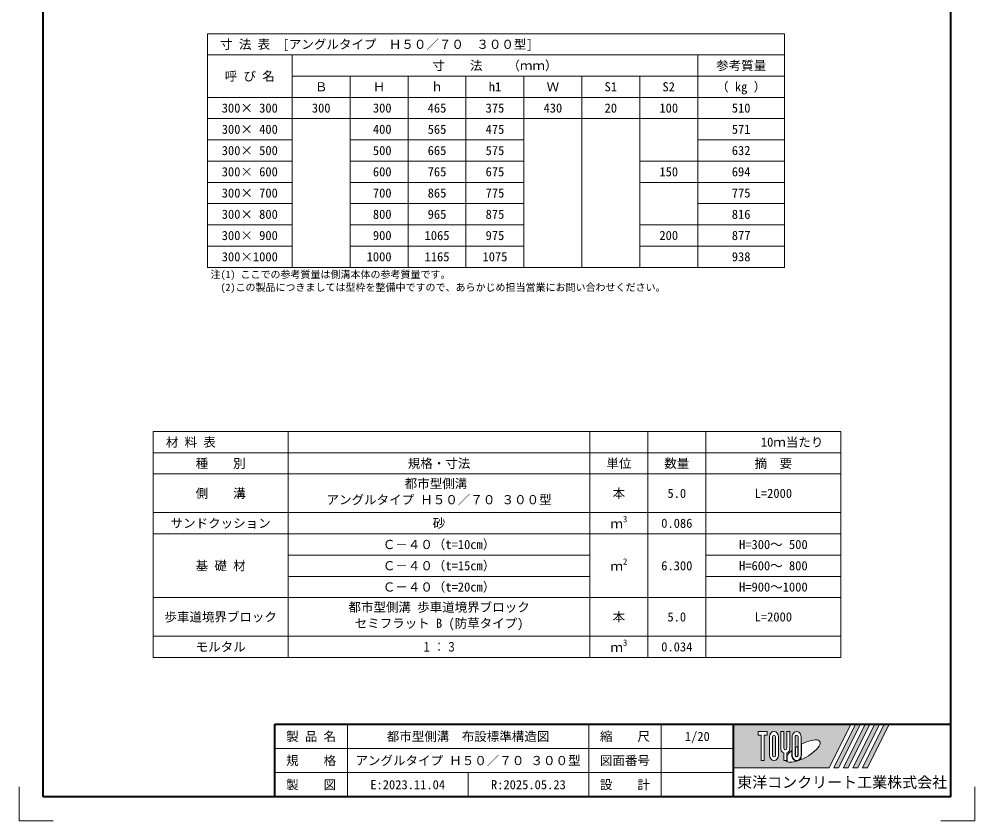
# Model space of a CAD drawing. Units: millimetres at full size; details may follow other scales. Extents: x 87158 to 122251, y -125707 to -112261.
# Drawn here: x 87158 to 91118, y -118288 to -114967 of the extents above; entities that cross this region are included whole.
import ezdxf
from ezdxf.enums import TextEntityAlignment as Align

# ---------------------------------------------------------------- set-up
doc = ezdxf.new("R2010")
doc.units = ezdxf.units.MM
doc.header["$LTSCALE"] = 30
for name, color, linetype, lineweight in [('Defpoints_3', 8, 'Continuous', 0), ('図枠', 7, 'Continuous', 5), ('寸法・材料表', 7, 'Continuous', 13)]:
    doc.layers.add(name, color=color, linetype=linetype, lineweight=lineweight)
doc.styles.add('ＭＳ ゴシック', font='')
doc.styles.add('ＭＳ Ｐゴシック', font='')
doc.styles.get('ＭＳ ゴシック').set_extended_font_data('MS Gothic')
doc.styles.get('ＭＳ Ｐゴシック').set_extended_font_data('MS PGothic')

msp = doc.modelspace()

# ---------------------------------------------------------------- hatches: boundary and pattern name
at = {"layer": '図枠'}
h = msp.add_hatch(color=256, dxfattribs=at)
h.paths.add_polyline_path([(90117.6, -117888.12), (90117.6, -118068.12), (90513.6, -118068.12), (90603.6, -117888.12)])
edge = h.paths.add_edge_path(flags=16)
edge.add_ellipse((90405.12, -117998.93), major_axis=(70.52378, 39.47493), ratio=0.34714733547206955, start_angle=-144.3112160097977, end_angle=72.18990336618839, ccw=False)
edge.add_ellipse((90379.01, -118015.97), major_axis=(-0, 24), ratio=0.8463541666666666, start_angle=-160.70345628558343, end_angle=-90.00000000003429)
edge.add_line((90399.32, -118015.97), (90399.32, -117970.22))
edge = h.paths.add_edge_path(flags=16)
edge.add_ellipse((90379.01, -117940.28), major_axis=(-0, 22.15385), ratio=0.8463541725441261, start_angle=-90.00000000003786, end_angle=89.99999999996243, ccw=False)
edge.add_line((90397.76, -117940.28), (90397.76, -118015.97))
edge.add_ellipse((90379.01, -118015.97), major_axis=(-0, 22.15385), ratio=0.8463541725441261, start_angle=90, end_angle=-90, ccw=False)
edge.add_line((90360.26, -118015.97), (90360.26, -117940.28))
edge = h.paths.add_edge_path(flags=16)
edge.add_line((90385.26, -117940.28), (90385.26, -118015.97))
edge.add_ellipse((90379.01, -118015.97), major_axis=(-0, 7.38462), ratio=0.8463542107476151, start_angle=90, end_angle=-90, ccw=False)
edge.add_line((90372.76, -118015.97), (90372.76, -117940.28))
edge.add_ellipse((90379.01, -117940.28), major_axis=(-0, 7.38462), ratio=0.8463542107476151, start_angle=-90.00000000011352, end_angle=89.999999999887, ccw=False)
edge = h.paths.add_edge_path(flags=16)
edge.add_line((90383.69, -117978.96), (90383.69, -118015.97))
edge.add_ellipse((90379.01, -118015.97), major_axis=(0, 5.53846), ratio=0.8463540961371586, start_angle=90.00000000015052, end_angle=-89.99999999984993, ccw=False)
edge.add_line((90374.32, -118015.97), (90374.32, -117985.02))
edge.add_ellipse((90405.12, -117998.93), major_axis=(70.52378, 39.47493), ratio=0.3471473354720695, start_angle=107.79174171422798, end_angle=126.47131871370067, ccw=False)
edge = h.paths.add_edge_path(flags=16)
edge.add_line((90350.88, -117918.12), (90350.88, -117985.97))
edge.add_ellipse((90332.13, -117985.97), major_axis=(0, 22.15385), ratio=0.8463541725441261, start_angle=-163.34116638240334, end_angle=-89.99999999996226, ccw=False)
edge.add_line((90338.38, -118006.86), (90338.38, -118038.12))
edge.add_line((90338.38, -118038.12), (90325.88, -118038.12))
edge.add_line((90325.88, -118038.12), (90325.88, -118006.86))
edge.add_ellipse((90332.13, -117985.97), major_axis=(-0, 22.15385), ratio=0.8463541725441261, start_angle=89.99999999996243, end_angle=163.34116638240332, ccw=False)
edge.add_line((90313.38, -117985.97), (90313.38, -117918.12))
edge.add_line((90313.38, -117918.12), (90325.88, -117918.12))
edge.add_line((90325.88, -117918.12), (90325.88, -117985.97))
edge.add_ellipse((90332.13, -117985.97), major_axis=(-0, 7.38462), ratio=0.8463542107476151, start_angle=89.99999999999999, end_angle=-90.00000000000001)
edge.add_line((90338.38, -117985.97), (90338.38, -117918.12))
edge.add_line((90338.38, -117918.12), (90350.88, -117918.12))
edge = h.paths.add_edge_path(flags=16)
edge.add_line((90358.69, -117996.86), (90358.69, -118015.97))
edge.add_ellipse((90379.01, -118015.97), major_axis=(-0, 24), ratio=0.8463541666666666, start_angle=89.99999999999999, end_angle=-171.5442700514831)
edge.add_ellipse((90405.12, -117998.93), major_axis=(70.52378, 39.47493), ratio=0.34714733547206955, start_angle=-178.64953572470927, end_angle=-148.2924421302228, ccw=False)
edge.add_line((90335.69, -118039.97), (90339.94, -118039.97))
edge.add_line((90339.94, -118039.97), (90339.94, -118016.57))
edge.add_ellipse((90405.12, -117998.93), major_axis=(70.52378, 39.47493), ratio=0.3471473354720695, start_angle=148.21912047118397, end_angle=165.90812170313026, ccw=False)
edge = h.paths.add_edge_path(flags=16)
edge.add_ellipse((90285.26, -117940.28), major_axis=(-0, 22.15385), ratio=0.8463541725441261, start_angle=-90, end_angle=90, ccw=False)
edge.add_line((90304.01, -117940.28), (90304.01, -118015.97))
edge.add_ellipse((90285.26, -118015.97), major_axis=(-0, 22.15385), ratio=0.8463541725441261, start_angle=89.99999999996243, end_angle=-90.00000000003786, ccw=False)
edge.add_line((90266.51, -118015.97), (90266.51, -117940.28))
edge = h.paths.add_edge_path(flags=16)
edge.add_line((90291.51, -117940.28), (90291.51, -118015.97))
edge.add_ellipse((90285.26, -118015.97), major_axis=(-0, 7.38462), ratio=0.8463542107476151, start_angle=90, end_angle=-90, ccw=False)
edge.add_line((90279.01, -118015.97), (90279.01, -117940.28))
edge.add_ellipse((90285.26, -117940.28), major_axis=(-0, 7.38462), ratio=0.8463542107476151, start_angle=-90.00000000011352, end_angle=89.999999999887, ccw=False)
h.paths.add_polyline_path([(90257.13, -117918.12), (90257.13, -117932.89), (90244.63, -117932.89), (90244.63, -118038.12), (90232.13, -118038.12), (90232.13, -117932.89), (90219.63, -117932.89), (90219.63, -117918.12)], flags=16)
for points in [[(90533.4, -118068.12), (90553.2, -118068.12), (90643.2, -117888.12), (90623.4, -117888.12)], [(90682.8, -117888.12), (90663, -117888.12), (90573, -118068.12), (90592.8, -118068.12)], [(90722.4, -117888.12), (90702.6, -117888.12), (90612.6, -118068.12), (90632.4, -118068.12)], [(90762, -117888.12), (90742.2, -117888.12), (90652.2, -118068.12), (90672, -118068.12)]]:
    msp.add_hatch(color=256, dxfattribs=at).paths.add_polyline_path(points)

# ---------------------------------------------------------------- linework, layer by layer
at = {"layer": 'Defpoints_3'}
for p, q in [((87937.6, -115027.14), (90329.14, -115027.14)), ((87937.6, -115027.14), (87937.6, -115115.14)), ((90329.14, -115027.14), (90329.14, -115115.14)), ((89969.14, -115203.14), (90329.14, -115203.14)), ((88289.14, -115379.14), (88529.14, -115379.14)), ((89249.14, -115379.14), (89969.14, -115379.14)), ((89729.14, -115643.14), (89969.14, -115643.14)), ((89729.14, -115907.14), (89969.14, -115907.14)), ((87712.6, -116675.14), (90562.6, -116675.14)), ((87712.6, -116675.14), (87712.6, -116763.14)), ((88272.6, -116675.14), (88272.6, -116763.14)), ((89522.6, -116675.14), (89522.6, -116763.14)), ((89762.6, -116675.14), (89762.6, -116763.14)), ((90002.6, -116675.14), (90002.6, -116763.14)), ((90562.6, -116675.14), (90562.6, -116763.14))]:
    msp.add_line(p, q, dxfattribs=at)
at = {"layer": 'Defpoints_3', "color": 1, "lineweight": 13}
for p, q in [((87157.6, -118146.7), (87157.6, -118288.12)), ((91117.6, -118146.7), (91117.6, -118288.12)), ((87157.6, -118288.12), (87299.02, -118288.12)), ((91117.6, -118288.12), (90976.18, -118288.12))]:
    msp.add_line(p, q, dxfattribs=at)
at = {"layer": '図枠', "lineweight": 40}
for p, q in [((87257.6, -118188.12), (87257.6, -112688.12)), ((91017.6, -118188.12), (91017.6, -112688.12)), ((88217.6, -117888.12), (91017.6, -117888.12)), ((88217.6, -118188.12), (88217.6, -117888.12)), ((90117.6, -118188.12), (90117.6, -117888.12)), ((91017.6, -118188.12), (87257.6, -118188.12))]:
    msp.add_line(p, q, dxfattribs=at)
at = {"layer": '図枠', "lineweight": 13}
for p, q in [((88517.6, -118188.12), (88517.6, -117888.12)), ((89517.6, -118188.12), (89517.6, -117888.12)), ((89817.6, -118188.12), (89817.6, -117888.12)), ((88217.6, -117988.12), (90117.6, -117988.12)), ((88217.6, -118088.12), (90117.6, -118088.12)), ((89017.6, -118188.12), (89017.6, -118088.12))]:
    msp.add_line(p, q, dxfattribs=at)
at = {"layer": '図枠'}
for p, q in [((90117.6, -117888.12), (90603.6, -117888.12)), ((90603.6, -117888.12), (90513.6, -118068.12)), ((90623.4, -117888.12), (90533.4, -118068.12)), ((90643.2, -117888.12), (90553.2, -118068.12)), ((90663, -117888.12), (90573, -118068.12)), ((90682.8, -117888.12), (90592.8, -118068.12)), ((90702.6, -117888.12), (90612.6, -118068.12)), ((90623.4, -117888.12), (90643.2, -117888.12)), ((90722.4, -117888.12), (90632.4, -118068.12)), ((90742.2, -117888.12), (90652.2, -118068.12)), ((90663, -117888.12), (90682.8, -117888.12)), ((90762, -117888.12), (90672, -118068.12)), ((90702.6, -117888.12), (90722.4, -117888.12)), ((90742.2, -117888.12), (90762, -117888.12)), ((90219.63, -117918.12), (90219.63, -117932.89)), ((90219.63, -117918.12), (90257.13, -117918.12)), ((90257.13, -117918.12), (90257.13, -117932.89)), ((90313.38, -117918.12), (90325.88, -117918.12)), ((90313.38, -117985.97), (90313.38, -117918.12)), ((90325.88, -117918.12), (90325.88, -117985.97)), ((90338.38, -117918.12), (90350.88, -117918.12)), ((90338.38, -117985.97), (90338.38, -117918.12)), ((90350.88, -117918.12), (90350.88, -117985.97)), ((90232.13, -117932.89), (90219.63, -117932.89)), ((90232.13, -117932.89), (90232.13, -118038.12)), ((90244.63, -117932.89), (90244.63, -118038.12)), ((90257.13, -117932.89), (90244.63, -117932.89)), ((90266.51, -117940.28), (90266.51, -118015.97)), ((90279.01, -118015.97), (90279.01, -117940.28)), ((90291.51, -117940.28), (90291.51, -118015.97)), ((90304.01, -118015.97), (90304.01, -117940.28)), ((90360.26, -117940.28), (90360.26, -118015.97)), ((90372.76, -118015.97), (90372.76, -117940.28)), ((90385.26, -117940.28), (90385.26, -118015.97)), ((90397.76, -118015.97), (90397.76, -117940.28)), ((90325.88, -118006.86), (90325.88, -118038.12)), ((90338.38, -118006.86), (90338.38, -118038.12)), ((90358.69, -117996.86), (90358.69, -118015.97)), ((90374.32, -118015.97), (90374.32, -117985.02)), ((90383.69, -117978.96), (90383.69, -118015.97)), ((90399.32, -118015.97), (90399.32, -117970.22)), ((90244.63, -118038.12), (90232.13, -118038.12)), ((90338.38, -118038.12), (90325.88, -118038.12)), ((90335.69, -118039.97), (90339.94, -118039.97)), ((90339.94, -118016.57), (90339.94, -118039.97)), ((90117.6, -118068.12), (90513.6, -118068.12)), ((90533.4, -118068.12), (90553.2, -118068.12)), ((90573, -118068.12), (90592.8, -118068.12)), ((90612.6, -118068.12), (90632.4, -118068.12)), ((90652.2, -118068.12), (90672, -118068.12))]:
    msp.add_line(p, q, dxfattribs=at)
for centre, major_axis, ratio, start_param, end_param in [((90285.26, -117940.28), (-0, 22.15385), 0.846354, 4.71238898038469, 7.853981633974483), ((90379.01, -117940.28), (-0, 22.15385), 0.846354, 4.712388980384131, 7.853981633973928), ((90285.26, -117940.28), (-0, 7.38462), 0.846354, 4.712388980383013, 7.853981633972813), ((90379.01, -117940.28), (-0, 7.38462), 0.846354, 4.712388980383013, 7.853981633972813), ((90405.12, -117998.93), (70.52378, 39.47493), 0.347147, 4.262185332381764, 7.7429162813385854), ((90332.13, -117985.97), (-0, 22.15385), 0.846354, 1.5707963267943412, 2.8017557441351593), ((90332.13, -117985.97), (-0, 7.38462), 0.846354, 1.5707963267948963, 4.71238898038469), ((90332.13, -117985.97), (0, 22.15385), 0.846354, 3.4814295630444256, 4.7123889803852475), ((90405.12, -117998.93), (70.52378, 39.47493), 0.347147, 2.0815196641224314, 2.515512607316709), ((90405.12, -117998.93), (70.52378, 39.47493), 0.347147, 1.6817405097969969, 1.8219833196614286), ((90285.26, -118015.97), (-0, 22.15385), 0.846354, 1.5707963267943412, 4.712388980384131), ((90285.26, -118015.97), (-0, 7.38462), 0.846354, 1.5707963267948963, 4.71238898038469), ((90405.12, -117998.93), (70.52378, 39.47493), 0.347147, 3.209397509057236, 4.20044506328541), ((90379.01, -118015.97), (-0, 24), 0.846354, 1.5707963267948963, 3.315467866329019), ((90379.01, -118015.97), (-0, 22.15385), 0.846354, 1.5707963267948963, 4.71238898038469), ((90379.01, -118015.97), (-0, 7.38462), 0.846354, 1.5707963267948963, 4.71238898038469), ((90379.01, -118015.97), (0, 5.53846), 0.846354, 1.5707963267971206, 4.7123889803869075), ((90379.01, -118015.97), (-0, 24), 0.846354, 3.5338438000146084, 4.712388980384183)]:
    msp.add_ellipse(centre, major_axis=major_axis, ratio=ratio, start_param=start_param, end_param=end_param, dxfattribs=at)
at = {"layer": '寸法・材料表'}
for p, q in [((87937.6, -115115.14), (90329.14, -115115.14)), ((87937.6, -115115.14), (87937.6, -115995.14)), ((88289.14, -115115.14), (88289.14, -115995.14)), ((89969.14, -115115.14), (89969.14, -115995.14)), ((90329.14, -115115.14), (90329.14, -115995.14)), ((88289.14, -115203.14), (89969.14, -115203.14)), ((88529.14, -115203.14), (88529.14, -115995.14)), ((88769.14, -115203.14), (88769.14, -115995.14)), ((89009.14, -115203.14), (89009.14, -115995.14)), ((89249.14, -115203.14), (89249.14, -115995.14)), ((89489.14, -115203.14), (89489.14, -115995.14)), ((89729.14, -115203.14), (89729.14, -115995.14)), ((87937.6, -115291.14), (90329.14, -115291.14)), ((87937.6, -115379.14), (88289.14, -115379.14)), ((88529.14, -115379.14), (89249.14, -115379.14)), ((89969.14, -115379.14), (90329.14, -115379.14)), ((87937.6, -115467.14), (88289.14, -115467.14)), ((88529.14, -115467.14), (89249.14, -115467.14)), ((89969.14, -115467.14), (90329.14, -115467.14)), ((87937.6, -115555.14), (88289.14, -115555.14)), ((88529.14, -115555.14), (89249.14, -115555.14)), ((89729.14, -115555.14), (90329.14, -115555.14)), ((87937.6, -115643.14), (88289.14, -115643.14)), ((88529.14, -115643.14), (89249.14, -115643.14)), ((89969.14, -115643.14), (90329.14, -115643.14)), ((87937.6, -115731.14), (88289.14, -115731.14)), ((88529.14, -115731.14), (89249.14, -115731.14)), ((89969.14, -115731.14), (90329.14, -115731.14)), ((87937.6, -115819.14), (88289.14, -115819.14)), ((88529.14, -115819.14), (89249.14, -115819.14)), ((89729.14, -115819.14), (90329.14, -115819.14)), ((87937.6, -115907.14), (88289.14, -115907.14)), ((88529.14, -115907.14), (89249.14, -115907.14)), ((89969.14, -115907.14), (90329.14, -115907.14)), ((87937.6, -115995.14), (90329.14, -115995.14)), ((87712.6, -116763.14), (90562.6, -116763.14)), ((87712.6, -116763.14), (87712.6, -117611.14)), ((88272.6, -116763.14), (88272.6, -117611.14)), ((89522.6, -116763.14), (89522.6, -117611.14)), ((89762.6, -116763.14), (89762.6, -117611.14)), ((90002.6, -116763.14), (90002.6, -117611.14)), ((90562.6, -116763.14), (90562.6, -117611.14)), ((87712.6, -116851.14), (90562.6, -116851.14)), ((87712.6, -117011.14), (90562.6, -117011.14)), ((87712.6, -117099.14), (90562.6, -117099.14)), ((88272.6, -117187.14), (89522.6, -117187.14)), ((90002.6, -117187.14), (90562.6, -117187.14)), ((88272.6, -117275.14), (89522.6, -117275.14)), ((90002.6, -117275.14), (90562.6, -117275.14)), ((87712.6, -117363.14), (90562.6, -117363.14)), ((87712.6, -117523.14), (90562.6, -117523.14)), ((87712.6, -117611.14), (90562.6, -117611.14))]:
    msp.add_line(p, q, dxfattribs=at)

# ---------------------------------------------------------------- texts
at = {"layer": '図枠', "style": 'ＭＳ ゴシック'}
for s, height, p in [('製 品 名', 37.98, (88367.6, -117938.12)), ('都市型側溝\u3000布設標準構造図', 37.98, (89017.6, -117938.12)), ('縮\u3000\u3000尺', 37.98, (89667.6, -117938.12)), ('1/20', 37.98, (89967.6, -117938.12)), ('規\u3000\u3000格', 37.98, (88367.6, -118038.12)), ('アングルタイプ Ｈ５０／７０ ３００型', 37.98, (89017.6, -118038.12)), ('図面番号', 37.98, (89667.6, -118038.12)), ('製\u3000\u3000図', 37.98, (88367.6, -118138.12)), ('E:2023.11.04', 37.98, (88767.6, -118138.12)), ('R:2025.05.23', 37.98, (89267.6, -118138.12)), ('設\u3000\u3000計', 37.98, (89667.6, -118138.12)), ('東洋コンクリート工業株式会社', 45.57, (90567.6, -118128.12))]:
    msp.add_text(s, height=height, dxfattribs=at).set_placement(p, align=Align.MIDDLE_CENTER)
at = {"layer": '寸法・材料表', "style": 'ＭＳ ゴシック'}
for s, p in [('\u3000寸 法 表\u3000[アングルタイプ  Ｈ５０／７０  ３００型]', (87938.8, -115071.14)), ('\u3000材 料 表', (87713.8, -116719.14))]:
    msp.add_text(s, height=37.98, dxfattribs=at).set_placement(p, align=Align.MIDDLE_LEFT)
for s, p in [('寸\u3000  法\u3000  （ｍｍ）', (89129.14, -115159.14)), ('参考質量', (90149.14, -115159.14)), ('呼 び 名', (88113.37, -115203.14)), ('Ｂ', (88409.14, -115247.14)), ('Ｈ', (88649.14, -115247.14)), ('ｈ', (88889.14, -115247.14)), ('h1', (89129.14, -115247.14)), ('Ｗ', (89369.14, -115247.14)), ('S1', (89609.14, -115247.14)), ('S2', (89849.14, -115247.14)), ('（ kg ）', (90149.14, -115247.14)), ('300× 300', (88113.37, -115335.14)), ('300', (88409.14, -115335.14)), (' 300', (88649.14, -115335.14)), ('465', (88889.14, -115335.14)), ('375', (89129.14, -115335.14)), ('430', (89369.14, -115335.14)), ('20', (89609.14, -115335.14)), ('100', (89849.14, -115335.14)), ('510', (90149.14, -115335.14)), ('300× 400', (88113.37, -115423.14)), (' 400', (88649.14, -115423.14)), ('565', (88889.14, -115423.14)), ('475', (89129.14, -115423.14)), ('571', (90149.14, -115423.14)), ('300× 500', (88113.37, -115511.14)), (' 500', (88649.14, -115511.14)), ('665', (88889.14, -115511.14)), ('575', (89129.14, -115511.14)), ('632', (90149.14, -115511.14)), ('300× 600', (88113.37, -115599.14)), (' 600', (88649.14, -115599.14)), ('765', (88889.14, -115599.14)), ('675', (89129.14, -115599.14)), ('150', (89849.14, -115599.14)), ('694', (90149.14, -115599.14)), ('300× 700', (88113.37, -115687.14)), (' 700', (88649.14, -115687.14)), ('865', (88889.14, -115687.14)), ('775', (89129.14, -115687.14)), ('775', (90149.14, -115687.14)), ('300× 800', (88113.37, -115775.14)), (' 800', (88649.14, -115775.14)), ('965', (88889.14, -115775.14)), ('875', (89129.14, -115775.14)), ('816', (90149.14, -115775.14)), ('300× 900', (88113.37, -115863.14)), (' 900', (88649.14, -115863.14)), ('1065', (88889.14, -115863.14)), ('975', (89129.14, -115863.14)), ('200', (89849.14, -115863.14)), ('877', (90149.14, -115863.14)), ('300×1000', (88113.37, -115951.14)), ('1000', (88649.14, -115951.14)), ('1165', (88889.14, -115951.14)), ('1075', (89129.14, -115951.14)), ('938', (90149.14, -115951.14)), ('\u3000\u3000\u300010ｍ当たり', (90282.6, -116719.14)), ('種\u3000  別', (87992.6, -116807.14)), ('規格・寸法', (88897.6, -116807.14)), ('単位', (89642.6, -116807.14)), ('数量', (89882.6, -116807.14)), ('摘\u3000要', (90282.6, -116807.14)), ('側\u3000\u3000溝', (87992.6, -116931.14)), ('本', (89642.6, -116931.14)), ('5.0', (89882.6, -116931.14)), ('L=2000', (90282.6, -116931.14)), ('サンドクッション', (87992.6, -117055.14)), ('砂', (88897.6, -117055.14)), ('0.086', (89882.6, -117055.14)), ('Ｃ－４０（t=10cm）', (88897.6, -117143.14)), ('H=300～ 500', (90282.6, -117143.14)), ('基 礎 材', (87992.6, -117231.14)), ('Ｃ－４０（t=15cm）', (88897.6, -117231.14)), ('6.300', (89882.6, -117231.14)), ('H=600～ 800', (90282.6, -117231.14)), ('Ｃ－４０（t=20cm）', (88897.6, -117319.14)), ('H=900～1000', (90282.6, -117319.14)), ('歩車道境界ブロック', (87992.6, -117443.14)), ('本', (89642.6, -117443.14)), ('5.0', (89882.6, -117443.14)), ('L=2000', (90282.6, -117443.14)), ('モルタル', (87992.6, -117567.14)), ('0.034', (89882.6, -117567.14))]:
    msp.add_text(s, height=37.98, dxfattribs=at).set_placement(p, align=Align.MIDDLE_CENTER)
for s, height, p in [('注(1) ここでの参考質量は側溝本体の参考質量です。', 30.38, (87950.71, -116009.49)), ('\u3000(2)この製品につきましては型枠を整備中ですので、あらかじめ担当営業にお問い合わせください。', 30.38, (87950.71, -116062.82)), ('都市型側溝 ', 37.98, (88755.15, -116871.9)), ('アングルタイプ Ｈ５０／７０ ３００型', 37.98, (88431.4, -116938.57)), ('都市型側溝 歩車道境界ブロック', 37.98, (88522.05, -117383.9)), ('セミフラット B (防草タイプ)', 37.98, (88547.95, -117450.57))]:
    msp.add_text(s, height=height, dxfattribs=at).set_placement(p, align=Align.TOP_LEFT)
for s, height, p in [('ｍ', 37.98, (89607.64, -117087.27)), ('3', 26.58, (89659.44, -117059.27)), ('2', 26.58, (89659.44, -117235.27)), ('ｍ', 37.98, (89607.64, -117263.27)), ('ｍ', 37.98, (89607.64, -117599.27)), ('3', 26.58, (89659.44, -117571.27))]:
    msp.add_text(s, height=height, dxfattribs=at).set_placement(p, align=Align.BOTTOM_LEFT)
at = {"layer": '寸法・材料表', "style": 'ＭＳ Ｐゴシック', "width": 0.75}
msp.add_text('１ ： ３', height=39.59, dxfattribs=at).set_placement((88897.6, -117567.14), align=Align.MIDDLE_CENTER)

doc.saveas('drawing.dxf')
